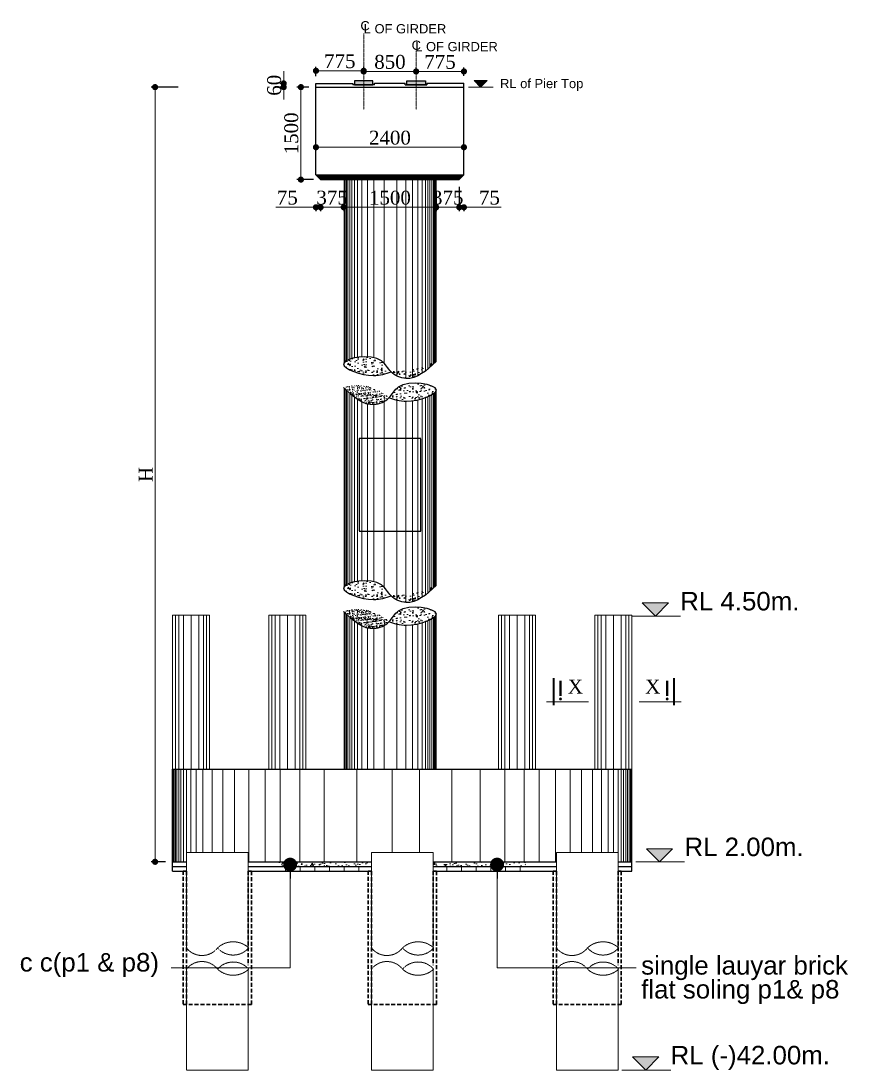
# Model space of a CAD drawing. Header units: millimetres. Extents: x -684453 to 35267, y -286696 to 273430.
# Drawn here: x -80939 to -67525, y 129431 to 146448 of the extents above; entities that cross this region are included whole.
import ezdxf

# ---------------------------------------------------------------- set-up
doc = ezdxf.new("R2010")
doc.units = ezdxf.units.MM
doc.header["$PDMODE"] = 2
for name, pattern in [('CENTER', [2, 1.25, -0.25, 0.25, -0.25]), ('DASHED', [0.75, 0.5, -0.25]), ('HIDDEN', [9.525, 6.35, -3.175])]:
    doc.linetypes.add(name, pattern=pattern)
doc.layers.get('Defpoints').update_dxf_attribs({"lineweight": 13})
for name, color, linetype, lineweight in [('Center Line', 34, 'Continuous', 15), ('Dimision', 4, 'Continuous', 9), ('Hatching', 65, 'Continuous', 15), ('Pile', 11, 'Continuous', 15), ('Pire Line', 11, 'Continuous', 25), ('Steel Casing', 70, 'Continuous', 30), ('Text', 7, 'Continuous', 15)]:
    doc.layers.add(name, color=color, linetype=linetype, lineweight=lineweight)
doc.layers.add('Elevation', color=21, linetype='Continuous')
doc.styles.add('ROMANS', font='arial.ttf', dxfattribs={"height": 200})
doc.styles.get("Standard").update_dxf_attribs({"font": 'times.ttf'})
doc.dimstyles.new('ISO-25', dxfattribs={"dimtxt": 175, "dimasz": 100, "dimexe": 65, "dimexo": 115.625, "dimgap": 40, "dimtad": 1, "dimtoh": 1, "dimdec": 0, "dimtxsty": 'Standard', "dimblk": 'DOT', "dimcen": 300, "dimclrd": 256, "dimclre": 256, "dimclrt": 256, "dimadec": 0, "dimazin": 0, "dimtfac": 1, "dimtdec": 0, "dimtix": 1, "dimtmove": 0, "dimatfit": 3, "dimldrblk": 'DOT', "dimfxl": 75, "dimlwd": -1, "dimarcsym": 0})
pattern_1 = [(50, (-88563.25, 41351.37), (182.18467, -15.93909), [19.05, -209.55]), (355, (-88563.25, 41351.37), (-35.24283, 191.05664), [15.24, -167.64]), (100.451, (-88548.07, 41350.04), (146.9425, 175.1167), [16.19, -178.09]), (46.1842, (-88563.25, 41402.17), (271.07904, -42.04233), [28.575, -314.325]), (96.6356, (-88540.66, 41398.67), (237.4042, 247.42556), [24.285, -267.135]), (351.184, (-88563.25, 41402.17), (237.4046, 247.4251), [22.86, -251.46]), (21, (-88537.85, 41389.47), (151.61488, -102.26552), [19.05, -209.55]), (326, (-88537.85, 41389.47), (61.80203, 184.18797), [15.24, -167.64]), (71.4514, (-88525.21, 41380.95), (213.4165, 81.92286), [16.19, -178.09]), (37.5, (-88563.25, 41351.37), (3.088603, 84.55504), [0, -165.608, 0, -170.18, 0, -168.275]), (7.5, (-88563.25, 41351.37), (66.81966, 100.180575), [0, -97.028, 0, -161.798, 0, -64.135]), (327.5, (-88619.89, 41351.37), (135.590595, -5.728744), [0, -63.5, 0, -198.12, 0, -262.89]), (317.5, (-88645.29, 41351.37), (148.12918, 25.42649), [0, -82.55, 0, -131.572, 0, -186.69])]
pattern_2 = [(50, (-88563.25, 37717.78), (182.18467, -15.93909), [19.05, -209.55]), (355, (-88563.25, 37717.78), (-35.24283, 191.05664), [15.24, -167.64]), (100.451, (-88548.07, 37716.45), (146.9425, 175.1167), [16.19, -178.09]), (46.1842, (-88563.25, 37768.58), (271.07904, -42.04233), [28.575, -314.325]), (96.6356, (-88540.66, 37765.07), (237.4042, 247.42556), [24.285, -267.135]), (351.184, (-88563.25, 37768.58), (237.4046, 247.4251), [22.86, -251.46]), (21, (-88537.85, 37755.88), (151.61488, -102.26552), [19.05, -209.55]), (326, (-88537.85, 37755.88), (61.80203, 184.18797), [15.24, -167.64]), (71.4514, (-88525.21, 37747.35), (213.4165, 81.92286), [16.19, -178.09]), (37.5, (-88563.25, 37717.78), (3.088603, 84.55504), [0, -165.608, 0, -170.18, 0, -168.275]), (7.5, (-88563.25, 37717.78), (66.81966, 100.180575), [0, -97.028, 0, -161.798, 0, -64.135]), (327.5, (-88619.89, 37717.78), (135.590595, -5.728744), [0, -63.5, 0, -198.12, 0, -262.89]), (317.5, (-88645.29, 37717.78), (148.12918, 25.42649), [0, -82.55, 0, -131.572, 0, -186.69])]

# ---------------------------------------------------------------- blocks, each defined once
blk = doc.blocks.new('_Dot')
at = {"color": 0, "linetype": 'ByBlock', "lineweight": -2}
blk.add_line((-0.5, 0), (-1, 0), dxfattribs=at)
at = {"color": 0, "linetype": 'ByBlock', "const_width": 0.5}
blk.add_lwpolyline([(-0.25, 0, 1), (0.25, 0, 1)], format="xyb", close=True, dxfattribs=at)
blk = doc.blocks.new('*D54')
at = {"layer": 'Defpoints', "color": 0, "ltscale": 3, "transparency": 16777216}
for p in [(-73830, 143523), (-73755, 143559), (-73755, 143426)]:
    blk.add_point(p, dxfattribs=at)
at = {"layer": 'Dimision', "ltscale": 3, "transparency": 16777216}
for p, q in [((-73930, 143426), (-74030, 143426)), ((-73830, 143426), (-73755, 143426)), ((-73655, 143426), (-73152, 143426))]:
    blk.add_line(p, q, dxfattribs=at)
at = {"layer": 'Dimision', "lineweight": -2, "ltscale": 3, "transparency": 16777216}
for p, q in [((-73830, 143407), (-73830, 143361)), ((-73755, 143444), (-73755, 143361))]:
    blk.add_line(p, q, dxfattribs=at)
at = {"layer": 'Dimision', "ltscale": 3, "transparency": 16777216, "xscale": 100, "yscale": 100, "zscale": 100}
blk.add_blockref('_Dot', (-73830, 143426), dxfattribs=at)
at = {"layer": 'Dimision', "ltscale": 3, "transparency": 16777216, "xscale": 100, "yscale": 100, "zscale": 100, "rotation": 180}
blk.add_blockref('_Dot', (-73755, 143426), dxfattribs=at)
at = {"layer": 'Dimision', "ltscale": 3, "transparency": 16777216, "insert": (-73341, 143581), "char_height": 225, "attachment_point": 5}
blk.add_mtext('75', dxfattribs=at)
blk = doc.blocks.new('*D55')
at = {"layer": 'Defpoints', "color": 0, "ltscale": 3, "transparency": 16777216}
for p in [(-75705, 143800), (-74205, 143500), (-74205, 143426)]:
    blk.add_point(p, dxfattribs=at)
at = {"layer": 'Dimision', "lineweight": -2, "ltscale": 3, "transparency": 16777216}
for p, q in [((-75705, 143685), (-75705, 143361)), ((-74205, 143384), (-74205, 143361))]:
    blk.add_line(p, q, dxfattribs=at)
at = {"layer": 'Dimision', "ltscale": 3, "transparency": 16777216}
blk.add_line((-75605, 143426), (-74305, 143426), dxfattribs=at)
at = {"layer": 'Dimision', "ltscale": 3, "transparency": 16777216, "xscale": 100, "yscale": 100, "zscale": 100, "rotation": 180}
blk.add_blockref('_Dot', (-75705, 143426), dxfattribs=at)
at = {"layer": 'Dimision', "ltscale": 3, "transparency": 16777216, "xscale": 100, "yscale": 100, "zscale": 100}
blk.add_blockref('_Dot', (-74205, 143426), dxfattribs=at)
at = {"layer": 'Dimision', "ltscale": 3, "transparency": 16777216, "insert": (-74955, 143580), "char_height": 225, "attachment_point": 5}
blk.add_mtext('1500', dxfattribs=at)
blk = doc.blocks.new('*D56')
at = {"layer": 'Defpoints', "color": 0, "ltscale": 3, "transparency": 16777216}
for p in [(-76155, 143561), (-76080, 143560), (-76080, 143426)]:
    blk.add_point(p, dxfattribs=at)
at = {"layer": 'Dimision', "ltscale": 3, "transparency": 16777216}
for p, q in [((-76255, 143426), (-76808, 143426)), ((-76080, 143426), (-76155, 143426)), ((-75980, 143426), (-75880, 143426))]:
    blk.add_line(p, q, dxfattribs=at)
at = {"layer": 'Dimision', "lineweight": -2, "ltscale": 3, "transparency": 16777216}
for p, q in [((-76155, 143445), (-76155, 143361)), ((-76080, 143445), (-76080, 143361))]:
    blk.add_line(p, q, dxfattribs=at)
at = {"layer": 'Dimision', "ltscale": 3, "transparency": 16777216, "xscale": 100, "yscale": 100, "zscale": 100}
blk.add_blockref('_Dot', (-76155, 143426), dxfattribs=at)
at = {"layer": 'Dimision', "ltscale": 3, "transparency": 16777216, "xscale": 100, "yscale": 100, "zscale": 100, "rotation": 180}
blk.add_blockref('_Dot', (-76080, 143426), dxfattribs=at)
at = {"layer": 'Dimision', "ltscale": 3, "transparency": 16777216, "insert": (-76619, 143581), "char_height": 225, "attachment_point": 5}
blk.add_mtext('75', dxfattribs=at)
blk = doc.blocks.new('*D57')
at = {"layer": 'Defpoints', "color": 0, "ltscale": 3, "transparency": 16777216}
for p in [(-78764, 145375), (-78274, 145375), (-78480, 132809)]:
    blk.add_point(p, dxfattribs=at)
at = {"layer": 'Dimision', "lineweight": -2, "ltscale": 3, "transparency": 16777216}
for p, q in [((-78390, 145375), (-78829, 145375)), ((-78596, 132809), (-78829, 132809))]:
    blk.add_line(p, q, dxfattribs=at)
at = {"layer": 'Dimision', "ltscale": 3, "transparency": 16777216}
blk.add_line((-78764, 132909), (-78764, 145275), dxfattribs=at)
at = {"layer": 'Dimision', "ltscale": 3, "transparency": 16777216, "xscale": 100, "yscale": 100, "zscale": 100}
for p, rotation in [((-78764, 145375), 90), ((-78764, 132809), 270)]:
    blk.add_blockref('_Dot', p, dxfattribs=dict(at, rotation=rotation))
at = {"layer": 'Dimision', "ltscale": 3, "transparency": 16777216, "insert": (-78917, 139092), "char_height": 225, "attachment_point": 5, "rotation": 90}
blk.add_mtext('H', dxfattribs=at)
blk = doc.blocks.new('*D60')
at = {"layer": 'Defpoints', "color": 0, "ltscale": 3, "transparency": 16777216}
for p in [(-76155, 145375), (-76399, 143875), (-76080, 143875)]:
    blk.add_point(p, dxfattribs=at)
at = {"layer": 'Dimision', "lineweight": -2, "ltscale": 3, "transparency": 16777216}
for p, q in [((-76271, 145375), (-76464, 145375)), ((-76196, 143875), (-76464, 143875))]:
    blk.add_line(p, q, dxfattribs=at)
at = {"layer": 'Dimision', "ltscale": 3, "transparency": 16777216}
blk.add_line((-76399, 145275), (-76399, 143975), dxfattribs=at)
at = {"layer": 'Dimision', "ltscale": 3, "transparency": 16777216, "xscale": 100, "yscale": 100, "zscale": 100}
for p, rotation in [((-76399, 145375), 90), ((-76399, 143875), 270)]:
    blk.add_blockref('_Dot', p, dxfattribs=dict(at, rotation=rotation))
at = {"layer": 'Dimision', "ltscale": 3, "transparency": 16777216, "insert": (-76554, 144625), "char_height": 225, "attachment_point": 5, "rotation": 90}
blk.add_mtext('1500', dxfattribs=at)
blk = doc.blocks.new('*D61')
at = {"layer": 'Defpoints', "color": 0, "ltscale": 3, "transparency": 16777216}
for p in [(-76155, 144429), (-73755, 144429), (-73755, 144400)]:
    blk.add_point(p, dxfattribs=at)
at = {"layer": 'Dimision', "lineweight": -2, "ltscale": 3, "transparency": 16777216}
for p, q in [((-76155, 144314), (-76155, 144335)), ((-73755, 144314), (-73755, 144335))]:
    blk.add_line(p, q, dxfattribs=at)
at = {"layer": 'Dimision', "ltscale": 3, "transparency": 16777216}
blk.add_line((-76055, 144400), (-73855, 144400), dxfattribs=at)
at = {"layer": 'Dimision', "ltscale": 3, "transparency": 16777216, "xscale": 100, "yscale": 100, "zscale": 100, "rotation": 180}
blk.add_blockref('_Dot', (-76155, 144400), dxfattribs=at)
at = {"layer": 'Dimision', "ltscale": 3, "transparency": 16777216, "xscale": 100, "yscale": 100, "zscale": 100}
blk.add_blockref('_Dot', (-73755, 144400), dxfattribs=at)
at = {"layer": 'Dimision', "ltscale": 3, "transparency": 16777216, "insert": (-74955, 144554), "char_height": 225, "attachment_point": 5}
blk.add_mtext('2400', dxfattribs=at)
blk = doc.blocks.new('*D62')
at = {"layer": 'Defpoints', "color": 0, "ltscale": 3, "transparency": 16777216}
for p in [(-75380, 145640), (-76155, 145435), (-75380, 145475)]:
    blk.add_point(p, dxfattribs=at)
at = {"layer": 'Dimision', "lineweight": -2, "ltscale": 3, "transparency": 16777216}
for p, q in [((-76155, 145551), (-76155, 145705)), ((-75380, 145591), (-75380, 145705))]:
    blk.add_line(p, q, dxfattribs=at)
at = {"layer": 'Dimision', "ltscale": 3, "transparency": 16777216}
blk.add_line((-76055, 145640), (-75480, 145640), dxfattribs=at)
at = {"layer": 'Dimision', "ltscale": 3, "transparency": 16777216, "xscale": 100, "yscale": 100, "zscale": 100, "rotation": 180}
blk.add_blockref('_Dot', (-76155, 145640), dxfattribs=at)
at = {"layer": 'Dimision', "ltscale": 3, "transparency": 16777216, "xscale": 100, "yscale": 100, "zscale": 100}
blk.add_blockref('_Dot', (-75380, 145640), dxfattribs=at)
at = {"layer": 'Dimision', "ltscale": 3, "transparency": 16777216, "insert": (-75768, 145794), "char_height": 225, "attachment_point": 5}
blk.add_mtext('775', dxfattribs=at)
blk = doc.blocks.new('*D63')
at = {"layer": 'Defpoints', "color": 0, "ltscale": 3, "transparency": 16777216}
for p in [(-74530, 145629), (-74530, 145546), (-75380, 145475)]:
    blk.add_point(p, dxfattribs=at)
at = {"layer": 'Dimision', "lineweight": -2, "ltscale": 3, "transparency": 16777216}
for p, q in [((-75380, 145591), (-75380, 145694)), ((-74530, 145662), (-74530, 145694))]:
    blk.add_line(p, q, dxfattribs=at)
at = {"layer": 'Dimision', "ltscale": 3, "transparency": 16777216}
blk.add_line((-75280, 145629), (-74630, 145629), dxfattribs=at)
at = {"layer": 'Dimision', "ltscale": 3, "transparency": 16777216, "xscale": 100, "yscale": 100, "zscale": 100, "rotation": 180}
blk.add_blockref('_Dot', (-75380, 145629), dxfattribs=at)
at = {"layer": 'Dimision', "ltscale": 3, "transparency": 16777216, "xscale": 100, "yscale": 100, "zscale": 100}
blk.add_blockref('_Dot', (-74530, 145629), dxfattribs=at)
at = {"layer": 'Dimision', "ltscale": 3, "transparency": 16777216, "insert": (-74955, 145783), "char_height": 225, "attachment_point": 5}
blk.add_mtext('850', dxfattribs=at)
blk = doc.blocks.new('*D58')
at = {"layer": 'Defpoints', "color": 0, "ltscale": 3, "transparency": 16777216}
for p in [(-74530, 145546), (-73755, 145629), (-73755, 145440)]:
    blk.add_point(p, dxfattribs=at)
at = {"layer": 'Dimision', "lineweight": -2, "ltscale": 3, "transparency": 16777216}
for p, q in [((-74530, 145662), (-74530, 145694)), ((-73755, 145556), (-73755, 145694))]:
    blk.add_line(p, q, dxfattribs=at)
at = {"layer": 'Dimision', "ltscale": 3, "transparency": 16777216}
blk.add_line((-74430, 145629), (-73855, 145629), dxfattribs=at)
at = {"layer": 'Dimision', "ltscale": 3, "transparency": 16777216, "xscale": 100, "yscale": 100, "zscale": 100, "rotation": 180}
blk.add_blockref('_Dot', (-74530, 145629), dxfattribs=at)
at = {"layer": 'Dimision', "ltscale": 3, "transparency": 16777216, "xscale": 100, "yscale": 100, "zscale": 100}
blk.add_blockref('_Dot', (-73755, 145629), dxfattribs=at)
at = {"layer": 'Dimision', "ltscale": 3, "transparency": 16777216, "insert": (-74143, 145783), "char_height": 225, "attachment_point": 5}
blk.add_mtext('775', dxfattribs=at)
blk = doc.blocks.new('*D59')
at = {"layer": 'Defpoints', "color": 0, "ltscale": 3, "transparency": 16777216}
for p in [(-75705, 143800), (-76080, 143560), (-75705, 143426)]:
    blk.add_point(p, dxfattribs=at)
at = {"layer": 'Dimision', "lineweight": -2, "ltscale": 3, "transparency": 16777216}
for p, q in [((-75705, 143685), (-75705, 143361)), ((-76080, 143445), (-76080, 143361))]:
    blk.add_line(p, q, dxfattribs=at)
at = {"layer": 'Dimision', "ltscale": 3, "transparency": 16777216}
for p, q in [((-76180, 143426), (-76280, 143426)), ((-76080, 143426), (-75705, 143426)), ((-75605, 143426), (-75505, 143426))]:
    blk.add_line(p, q, dxfattribs=at)
at = {"layer": 'Dimision', "ltscale": 3, "transparency": 16777216, "xscale": 100, "yscale": 100, "zscale": 100}
blk.add_blockref('_Dot', (-76080, 143426), dxfattribs=at)
at = {"layer": 'Dimision', "ltscale": 3, "transparency": 16777216, "xscale": 100, "yscale": 100, "zscale": 100, "rotation": 180}
blk.add_blockref('_Dot', (-75705, 143426), dxfattribs=at)
at = {"layer": 'Dimision', "ltscale": 3, "transparency": 16777216, "insert": (-75893, 143581), "char_height": 225, "attachment_point": 5}
blk.add_mtext('375', dxfattribs=at)
blk = doc.blocks.new('*D64')
at = {"layer": 'Defpoints', "color": 0, "ltscale": 3, "transparency": 16777216}
for p in [(-74205, 143800), (-73830, 143875), (-73830, 143426)]:
    blk.add_point(p, dxfattribs=at)
at = {"layer": 'Dimision', "lineweight": -2, "ltscale": 3, "transparency": 16777216}
for p, q in [((-74205, 143685), (-74205, 143361)), ((-73830, 143760), (-73830, 143361))]:
    blk.add_line(p, q, dxfattribs=at)
at = {"layer": 'Dimision', "ltscale": 3, "transparency": 16777216}
for p, q in [((-74305, 143426), (-74405, 143426)), ((-74205, 143426), (-73830, 143426)), ((-73730, 143426), (-73630, 143426))]:
    blk.add_line(p, q, dxfattribs=at)
at = {"layer": 'Dimision', "ltscale": 3, "transparency": 16777216, "xscale": 100, "yscale": 100, "zscale": 100}
blk.add_blockref('_Dot', (-74205, 143426), dxfattribs=at)
at = {"layer": 'Dimision', "ltscale": 3, "transparency": 16777216, "xscale": 100, "yscale": 100, "zscale": 100, "rotation": 180}
blk.add_blockref('_Dot', (-73830, 143426), dxfattribs=at)
at = {"layer": 'Dimision', "ltscale": 3, "transparency": 16777216, "insert": (-74018, 143581), "char_height": 225, "attachment_point": 5}
blk.add_mtext('375', dxfattribs=at)
blk = doc.blocks.new('*D65')
at = {"layer": 'Defpoints', "color": 0, "ltscale": 3, "transparency": 16777216}
for p in [(-76678, 145435), (-76571, 145435), (-76564, 145375)]:
    blk.add_point(p, dxfattribs=at)
at = {"layer": 'Dimision', "ltscale": 3, "transparency": 16777216}
for p, q in [((-76678, 145535), (-76678, 145635)), ((-76678, 145375), (-76678, 145435)), ((-76678, 145275), (-76678, 145175))]:
    blk.add_line(p, q, dxfattribs=at)
at = {"layer": 'Dimision', "lineweight": -2, "ltscale": 3, "transparency": 16777216}
for p, q in [((-76686, 145435), (-76743, 145435)), ((-76680, 145375), (-76743, 145375))]:
    blk.add_line(p, q, dxfattribs=at)
at = {"layer": 'Dimision', "ltscale": 3, "transparency": 16777216, "xscale": 100, "yscale": 100, "zscale": 100}
for p, rotation in [((-76678, 145435), 270), ((-76678, 145375), 90)]:
    blk.add_blockref('_Dot', p, dxfattribs=dict(at, rotation=rotation))
at = {"layer": 'Dimision', "ltscale": 3, "transparency": 16777216, "insert": (-76832, 145405), "char_height": 225, "attachment_point": 5, "rotation": 90}
blk.add_mtext('60', dxfattribs=at)

msp = doc.modelspace()

# ---------------------------------------------------------------- hatches: boundary and pattern name
at = {"layer": 'Dimision', "ltscale": 5}
for points in [[(-73591.2, 145481.2), (-73379.1, 145481.2), (-73485.2, 145375.1)], [(-70862.3, 137007.3), (-70438.1, 137007.3), (-70650.2, 136795.2)], [(-70793.6, 133021.4), (-70369.3, 133021.4), (-70581.5, 132809.3)], [(-71018.6, 129643.5), (-70594.3, 129643.5), (-70806.5, 129431.4)]]:
    msp.add_hatch(color=256, dxfattribs=at).paths.add_polyline_path(points)
at = {"layer": 'Hatching', "ltscale": 5}
h = msp.add_hatch(dxfattribs=at)
h.set_pattern_fill('AR-CONC', color=256, style=0)
h.set_pattern_definition(pattern_1)
edge = h.paths.add_edge_path()
edge.add_spline(control_points=[(-74936.8, 140756), (-75023.2, 140725.3), (-75262.4, 140640.5), (-76055.2, 140927), (-75105.4, 141083.4), (-74958, 140729.1), (-74585.9, 140570), (-74359.8, 140779.6), (-74205.4, 140922.8)], knot_values=[0, 0, 0, 0, 292.9277467, 811.0893429, 1425.9465601, 1662.9336283, 1924.7273641, 2488.4084936, 2488.4084936, 2488.4084936, 2488.4084936], degree=3, periodic=0)
h = msp.add_hatch(dxfattribs=at)
h.set_pattern_fill('AR-CONC', color=256, style=0)
h.set_pattern_definition(pattern_1)
edge = h.paths.add_edge_path()
edge.add_spline(control_points=[(-74205.4, 140465.4), (-74214.8, 140564.3), (-74803.3, 140661.2), (-74950.2, 140307.7), (-75322.8, 140148.8), (-75550, 140358.3), (-75705.4, 140501.7)], knot_values=[0, 0, 0, 0, 612.557177, 849.0695384, 1110.3388774, 1676.7600624, 1676.7600624, 1676.7600624, 1676.7600624], degree=3, periodic=0)
edge.add_spline(control_points=[(-74971.4, 140334.6), (-74885.2, 140304), (-74650.9, 140220.8), (-74213, 140376.5), (-74205.4, 140458.6)], knot_values=[1690.8081394, 1690.8081394, 1690.8081394, 1690.8081394, 1983.149125, 2485.2283977, 2485.2283977, 2485.2283977, 2485.2283977], degree=3, periodic=0)
edge.add_line((-74205.4, 140458.6), (-74205.4, 140465.4))
h = msp.add_hatch(dxfattribs=at)
h.set_pattern_fill('AR-CONC', color=256, scale=0.5, style=0)
h.set_pattern_definition([(50, (-88563.25, 41351.37), (91.092334, -7.96954), [9.525, -104.775]), (355, (-88563.25, 41351.37), (-17.62141, 95.52832), [7.62, -83.82]), (100.451, (-88555.66, 41350.71), (73.47125, 87.558344), [8.095, -89.045]), (46.1842, (-88563.25, 41376.77), (135.53952, -21.02116), [14.2875, -157.1625]), (96.6356, (-88551.95, 41375.02), (118.70212, 123.71278), [12.1425, -133.5675]), (351.184, (-88563.25, 41376.77), (118.7023, 123.71256), [11.43, -125.73]), (21, (-88550.55, 41370.42), (75.80744, -51.13276), [9.525, -104.775]), (326, (-88550.55, 41370.42), (30.90101, 92.09398), [7.62, -83.82]), (71.4514, (-88544.23, 41366.16), (106.708245, 40.96143), [8.095, -89.045]), (37.5, (-88563.25, 41351.372), (1.544302, 42.277519), [0, -82.804, 0, -85.09, 0, -84.1375]), (7.5, (-88563.25, 41351.372), (33.409831, 50.090287), [0, -48.514, 0, -80.899, 0, -32.0675]), (327.5, (-88591.57, 41351.372), (67.795298, -2.864372), [0, -31.75, 0, -99.06, 0, -131.445]), (317.5, (-88604.27, 41351.37), (74.06459, 12.713246), [0, -41.275, 0, -65.786, 0, -93.345])])
edge = h.paths.add_edge_path()
edge.add_spline(control_points=[(-75705.4, 140501.7), (-75550, 140358.3), (-75322.8, 140148.8), (-75033, 140272.4), (-74971.4, 140334.6)], knot_values=[0, 0, 0, 0, 566.4211851, 827.690524, 827.690524, 827.690524, 827.690524], degree=3, periodic=0)
edge.add_arc((-75478.5, 139802.9), 734.7, 46.35587, 107.99037)
h = msp.add_hatch(dxfattribs=at)
h.set_pattern_fill('AR-CONC', color=256, style=0)
h.set_pattern_definition(pattern_2)
edge = h.paths.add_edge_path()
edge.add_spline(control_points=[(-74936.8, 137122.4), (-75023.2, 137091.7), (-75262.4, 137006.9), (-76055.2, 137293.4), (-75105.4, 137449.8), (-74958, 137095.5), (-74585.9, 136936.4), (-74359.8, 137146), (-74205.4, 137289.2)], knot_values=[0, 0, 0, 0, 292.9277467, 811.0893429, 1425.9465601, 1662.9336283, 1924.7273641, 2488.4084936, 2488.4084936, 2488.4084936, 2488.4084936], degree=3, periodic=0)
h = msp.add_hatch(dxfattribs=at)
h.set_pattern_fill('AR-CONC', color=256, style=0)
h.set_pattern_definition(pattern_2)
edge = h.paths.add_edge_path()
edge.add_spline(control_points=[(-74205.4, 136831.8), (-74214.8, 136930.7), (-74803.3, 137027.6), (-74950.2, 136674.1), (-75322.8, 136515.2), (-75550, 136724.7), (-75705.4, 136868.1)], knot_values=[0, 0, 0, 0, 612.557177, 849.0695384, 1110.3388774, 1676.7600624, 1676.7600624, 1676.7600624, 1676.7600624], degree=3, periodic=0)
edge.add_spline(control_points=[(-74971.4, 136701), (-74885.2, 136670.4), (-74650.9, 136587.2), (-74213, 136742.9), (-74205.4, 136825)], knot_values=[1690.8081394, 1690.8081394, 1690.8081394, 1690.8081394, 1983.149125, 2485.2283977, 2485.2283977, 2485.2283977, 2485.2283977], degree=3, periodic=0)
edge.add_line((-74205.4, 136825), (-74205.4, 136831.8))
h = msp.add_hatch(dxfattribs=at)
h.set_pattern_fill('AR-CONC', color=256, scale=0.5, style=0)
h.set_pattern_definition([(50, (-88563.25, 37717.78), (91.092334, -7.96954), [9.525, -104.775]), (355, (-88563.25, 37717.78), (-17.62141, 95.52832), [7.62, -83.82]), (100.451, (-88555.66, 37717.11), (73.47125, 87.558344), [8.095, -89.045]), (46.1842, (-88563.25, 37743.18), (135.53952, -21.02116), [14.2875, -157.1625]), (96.6356, (-88551.95, 37741.43), (118.70212, 123.71278), [12.1425, -133.5675]), (351.184, (-88563.25, 37743.18), (118.7023, 123.71256), [11.43, -125.73]), (21, (-88550.55, 37736.83), (75.80744, -51.13276), [9.525, -104.775]), (326, (-88550.55, 37736.83), (30.90101, 92.09398), [7.62, -83.82]), (71.4514, (-88544.23, 37732.57), (106.708245, 40.96143), [8.095, -89.045]), (37.5, (-88563.25, 37717.777), (1.544302, 42.277519), [0, -82.804, 0, -85.09, 0, -84.1375]), (7.5, (-88563.25, 37717.777), (33.409831, 50.090287), [0, -48.514, 0, -80.899, 0, -32.0675]), (327.5, (-88591.57, 37717.777), (67.795298, -2.864372), [0, -31.75, 0, -99.06, 0, -131.445]), (317.5, (-88604.27, 37717.777), (74.06459, 12.713246), [0, -41.275, 0, -65.786, 0, -93.345])])
edge = h.paths.add_edge_path()
edge.add_spline(control_points=[(-75705.4, 136868.1), (-75550, 136724.7), (-75322.8, 136515.2), (-75033, 136638.8), (-74971.4, 136701)], knot_values=[0, 0, 0, 0, 566.4211851, 827.690524, 827.690524, 827.690524, 827.690524], degree=3, periodic=0)
edge.add_arc((-75478.5, 136169.3), 734.7, 46.35587, 107.99037)
h = msp.add_hatch(dxfattribs=at)
h.set_pattern_fill('AR-CONC', color=256, style=0)
h.set_pattern_definition([(50, (231482.1, 0), (182.18467, -15.939086), [19.05, -209.55]), (355, (231482.1, 0), (-35.24283, 191.05664), [15.24, -167.64]), (100.451, (231497.28, -1.33), (146.9425, 175.11669), [16.19, -178.09]), (46.1842, (231482.1, 50.8), (271.07904, -42.04233), [28.575, -314.325]), (96.6356, (231504.7, 47.3), (237.40423, 247.42556), [24.285, -267.135]), (351.184, (231482.1, 50.8), (237.4046, 247.42512), [22.86, -251.46]), (21, (231507.5, 38.1), (151.61488, -102.26552), [19.05, -209.55]), (326, (231507.5, 38.1), (61.80203, 184.18797), [15.24, -167.64]), (71.4514, (231520.13, 29.58), (213.41649, 81.92286), [16.19, -178.09]), (37.5, (231482.1, 0), (3.088603, 84.555039), [0, -165.608, 0, -170.18, 0, -168.275]), (7.5, (231482.1, 0), (66.819663, 100.180575), [0, -97.028, 0, -161.798, 0, -64.135]), (327.5, (231425.46, 0), (135.590595, -5.728744), [0, -63.5, 0, -198.12, 0, -262.89]), (317.5, (231400.06, 0), (148.12918, 25.42649), [0, -82.55, 0, -131.572, 0, -186.69])])
h.paths.add_polyline_path([(-75255.4, 132734.3), (-75255.4, 132809.3), (-76755.4, 132809.3), (-76755.4, 132734.3)])
h.paths.add_polyline_path([(-72755.4, 132734.3), (-72755.4, 132809.3), (-74255.4, 132809.3), (-74255.4, 132734.3)])
h = msp.add_hatch(dxfattribs=at)
h.set_pattern_fill('ANSI31', color=256, scale=75, angle=45, style=0)
h.set_pattern_definition([(90, (231482.1, 0), (-238.125, 4e-14), [])])
h.paths.add_polyline_path([(-75255.4, 132659.3), (-75255.4, 132734.3), (-76755.4, 132734.3), (-76755.4, 132659.3)])
h.paths.add_polyline_path([(-72755.4, 132659.3), (-72755.4, 132734.3), (-74255.4, 132734.3), (-74255.4, 132659.3)])
at = {"layer": 'Pire Line', "ltscale": 3}
h = msp.add_hatch(color=256, dxfattribs=at)
h.paths.add_polyline_path([(-75380.4, 145475.1), (-75530.4, 145475.1), (-75530.4, 145410.1), (-75380.4, 145410.1)])
h.paths.add_polyline_path([(-75230.4, 145475.1), (-75380.4, 145475.1), (-75380.4, 145410.1), (-75230.4, 145410.1)])
h = msp.add_hatch(color=256, dxfattribs=at)
h.paths.add_polyline_path([(-74530.4, 145475.1), (-74380.4, 145475.1), (-74380.4, 145410.1), (-74530.4, 145410.1)])
h.paths.add_polyline_path([(-74680.4, 145475.1), (-74530.4, 145475.1), (-74530.4, 145410.1), (-74680.4, 145410.1)])
at = {"layer": 'Text'}
for points in [[(-72188.5, 135469.4, 1), (-72188.5, 135433.5, 1)], [(-70457.8, 135469.4, -1), (-70457.8, 135433.5, -1)]]:
    msp.add_hatch(color=256, dxfattribs=at).paths.add_polyline_path(points)

# ---------------------------------------------------------------- linework, layer by layer
at = {"layer": 'Center Line', "linetype": 'CENTER'}
for p, q in [((-75380.4, 145009.5), (-75380.4, 146247)), ((-74530.4, 145009.5), (-74530.4, 145963))]:
    msp.add_line(p, q, dxfattribs=at)
at = {"layer": 'Dimision', "ltscale": 5}
for p, q in [((-73282, 145375.1), (-73678.8, 145375.1)), ((-70243.8, 136795.2), (-71037.5, 136795.2)), ((-70175.1, 132809.3), (-70968.8, 132809.3)), ((-70400.1, 129431.4), (-71193.8, 129431.4))]:
    msp.add_line(p, q, dxfattribs=at)
for points in [[(-73591.2, 145481.2), (-73379.1, 145481.2), (-73485.2, 145375.1)], [(-70862.3, 137007.3), (-70438.1, 137007.3), (-70650.2, 136795.2)], [(-70793.6, 133021.4), (-70369.3, 133021.4), (-70581.5, 132809.3)], [(-71018.6, 129643.5), (-70594.3, 129643.5), (-70806.5, 129431.4)]]:
    msp.add_lwpolyline(points, close=True, dxfattribs=at)
at = {"layer": 'Elevation', "ltscale": 10}
msp.add_line((-76155.4, 143950.1), (-76080.4, 143875.1), dxfattribs=at)
at = {"layer": 'Hatching', "ltscale": 5}
for p, q in [((-75695.4, 140909.4), (-75695.4, 143875.1)), ((-75680.4, 140924.7), (-75680.4, 143875.1)), ((-75660.4, 140938.3), (-75660.4, 143875.1)), ((-75635.4, 140951), (-75635.4, 143875.1)), ((-75605.4, 140962.8), (-75605.4, 143875.1)), ((-75570.4, 140973.4), (-75570.4, 143875.1)), ((-75530.4, 140982.8), (-75530.4, 143875.1)), ((-75480.4, 140991.2), (-75480.4, 143875.1)), ((-75409.3, 140997.9), (-75409.3, 143875.1)), ((-75320.4, 140998), (-75320.4, 143875.1)), ((-75218.2, 140984.9), (-75218.2, 143875.1)), ((-75049.4, 140897.4), (-75049.4, 143875.1)), ((-74844.5, 140689.7), (-74844.5, 143875.1)), ((-74695.8, 140648.6), (-74695.8, 143875.1)), ((-74590.4, 140658.9), (-74590.4, 143875.1)), ((-74501.5, 140692.6), (-74501.5, 143875.1)), ((-74430.4, 140734.2), (-74430.4, 143875.1)), ((-74380.4, 140770.1), (-74380.4, 143875.1)), ((-74340.4, 140802), (-74340.4, 143875.1)), ((-74305.4, 140835), (-74305.4, 143875.1)), ((-74275.4, 140859.6), (-74275.4, 143875.1)), ((-74250.4, 140881.5), (-74250.4, 143875.1)), ((-74230.4, 140899.7), (-74230.4, 143875.1)), ((-74215.4, 140913.5), (-74215.4, 143875.1)), ((-75695.4, 137276.7), (-75695.4, 140492.5)), ((-75680.4, 137291.6), (-75680.4, 140478.7)), ((-75660.4, 137305.1), (-75660.4, 140460.4)), ((-75635.4, 137317.7), (-75635.4, 140437.8)), ((-75605.4, 137329.4), (-75605.4, 140411.3)), ((-74250.4, 137247.6), (-74250.4, 140399.8)), ((-74230.4, 137266), (-74230.4, 140416.3)), ((-74215.4, 137279.9), (-74215.4, 140433.6)), ((-75570.4, 137340), (-75570.4, 140381.6)), ((-75530.4, 137349.4), (-75530.4, 140349.8)), ((-75480.4, 137357.8), (-75480.4, 140313.9)), ((-75409.3, 137364.4), (-75409.3, 140272.3)), ((-75320.4, 137364.5), (-75320.4, 140238.3)), ((-75218.2, 137351.3), (-75218.2, 140227.1)), ((-75049.4, 137263.8), (-75049.4, 140276)), ((-74844.5, 137056.2), (-74844.5, 140294.2)), ((-74695.8, 137015), (-74695.8, 140275.1)), ((-74590.4, 137025.3), (-74590.4, 140282.9)), ((-74501.5, 137059), (-74501.5, 140299.5)), ((-74430.4, 137100.6), (-74430.4, 140318.5)), ((-74380.4, 137136.5), (-74380.4, 140335.2)), ((-74340.4, 137168.5), (-74340.4, 140350.9)), ((-74305.4, 137198.3), (-74305.4, 140367.1)), ((-74275.4, 137224.9), (-74275.4, 140383.4)), ((-75695.4, 134309.3), (-75695.4, 136858.9)), ((-75680.4, 134309.3), (-75680.4, 136845.1)), ((-75660.4, 134309.3), (-75660.4, 136826.8)), ((-78480.4, 136809.3), (-77880.4, 136809.3)), ((-78480.4, 136809.3), (-78480.4, 134309.3)), ((-78430.4, 136809.3), (-78430.4, 134309.3)), ((-78380.4, 136809.3), (-78380.4, 134309.3)), ((-78305.4, 136809.3), (-78305.4, 134309.3)), ((-78180.4, 136809.3), (-78180.4, 134309.3)), ((-78180.4, 136809.3), (-78180.4, 134309.3)), ((-78180.4, 136809.3), (-78180.4, 134309.3)), ((-78180.4, 136809.3), (-78180.4, 134309.3)), ((-78055.4, 136809.3), (-78055.4, 134309.3)), ((-77980.4, 136809.3), (-77980.4, 134309.3)), ((-77930.4, 136809.3), (-77930.4, 134309.3)), ((-77880.4, 136809.3), (-77880.4, 134309.3)), ((-76917.9, 136809.3), (-76317.9, 136809.3)), ((-76917.9, 136809.3), (-76917.9, 134309.3)), ((-76867.9, 136809.3), (-76867.9, 134309.3)), ((-76817.9, 136809.3), (-76817.9, 134309.3)), ((-76742.9, 136809.3), (-76742.9, 134309.3)), ((-76617.9, 136809.3), (-76617.9, 134309.3)), ((-76617.9, 136809.3), (-76617.9, 134309.3)), ((-76617.9, 136809.3), (-76617.9, 134309.3)), ((-76617.9, 136809.3), (-76617.9, 134309.3)), ((-76492.9, 136809.3), (-76492.9, 134309.3)), ((-76417.9, 136809.3), (-76417.9, 134309.3)), ((-76367.9, 136809.3), (-76367.9, 134309.3)), ((-76317.9, 136809.3), (-76317.9, 134309.3)), ((-75635.4, 134309.3), (-75635.4, 136804.2)), ((-75605.4, 134309.3), (-75605.4, 136777.7)), ((-75570.4, 134309.3), (-75570.4, 136748)), ((-75530.4, 134309.3), (-75530.4, 136716.1)), ((-75480.4, 134309.3), (-75480.4, 136680.3)), ((-74844.5, 134309.3), (-74844.5, 136660.6)), ((-74590.4, 134309.3), (-74590.4, 136649.3)), ((-74501.5, 134309.3), (-74501.5, 136665.9)), ((-74430.4, 134309.3), (-74430.4, 136684.9)), ((-74380.4, 134309.3), (-74380.4, 136701.6)), ((-74340.4, 134309.3), (-74340.4, 136717.3)), ((-74305.4, 134309.3), (-74305.4, 136733.5)), ((-74275.4, 134309.3), (-74275.4, 136749.8)), ((-74250.4, 134309.3), (-74250.4, 136766.2)), ((-74230.4, 134309.3), (-74230.4, 136782.7)), ((-74215.4, 134309.3), (-74215.4, 136800)), ((-73192.9, 136809.3), (-72592.9, 136809.3)), ((-73192.9, 136809.3), (-73192.9, 134309.3)), ((-73142.9, 136809.3), (-73142.9, 134309.3)), ((-73092.9, 136809.3), (-73092.9, 134309.3)), ((-73017.9, 136809.3), (-73017.9, 134309.3)), ((-72892.9, 136809.3), (-72892.9, 134309.3)), ((-72892.9, 136809.3), (-72892.9, 134309.3)), ((-72892.9, 136809.3), (-72892.9, 134309.3)), ((-72892.9, 136809.3), (-72892.9, 134309.3)), ((-72767.9, 136809.3), (-72767.9, 134309.3)), ((-72692.9, 136809.3), (-72692.9, 134309.3)), ((-72642.9, 136809.3), (-72642.9, 134309.3)), ((-72592.9, 136809.3), (-72592.9, 134309.3)), ((-71630.4, 136809.3), (-71030.4, 136809.3)), ((-71630.4, 136809.3), (-71630.4, 134309.3)), ((-71580.4, 136809.3), (-71580.4, 134309.3)), ((-71530.4, 136809.3), (-71530.4, 134309.3)), ((-71455.4, 136809.3), (-71455.4, 134309.3)), ((-71330.4, 136809.3), (-71330.4, 134309.3)), ((-71330.4, 136809.3), (-71330.4, 134309.3)), ((-71330.4, 136809.3), (-71330.4, 134309.3)), ((-71330.4, 136809.3), (-71330.4, 134309.3)), ((-71205.4, 136809.3), (-71205.4, 134309.3)), ((-71130.4, 136809.3), (-71130.4, 134309.3)), ((-71080.4, 136809.3), (-71080.4, 134309.3)), ((-71030.4, 136809.3), (-71030.4, 134309.3)), ((-75409.3, 134309.3), (-75409.3, 136638.6)), ((-75320.4, 134309.3), (-75320.4, 136604.7)), ((-75218.2, 134309.3), (-75218.2, 136593.5)), ((-75049.4, 134309.3), (-75049.4, 136642.4)), ((-74695.8, 134309.3), (-74695.8, 136641.5)), ((-78470.4, 132809.3), (-78470.4, 134309.3)), ((-78455.4, 132809.3), (-78455.4, 134309.3)), ((-78435.4, 132809.3), (-78435.4, 134309.3)), ((-78410.4, 132809.3), (-78410.4, 134309.3)), ((-78380.4, 132809.3), (-78380.4, 134309.3)), ((-78345.4, 132809.3), (-78345.4, 134309.3)), ((-78305.4, 132809.3), (-78305.4, 134309.3)), ((-78255.4, 132809.3), (-78255.4, 134309.3)), ((-78184.3, 132959.3), (-78184.3, 134309.3)), ((-78095.4, 132959.3), (-78095.4, 134309.3)), ((-77990, 132959.3), (-77990, 134309.3)), ((-77840.1, 132959.3), (-77840.1, 134309.3)), ((-77665.2, 132959.3), (-77665.2, 134309.3)), ((-77478.2, 132959.3), (-77478.2, 134309.3)), ((-77243.1, 132809.3), (-77243.1, 134309.3)), ((-76977.1, 132809.3), (-76977.1, 134309.3)), ((-76732.7, 132809.3), (-76732.7, 134309.3)), ((-76418.8, 132809.3), (-76418.8, 134309.3)), ((-76019.2, 132809.3), (-76019.2, 134309.3)), ((-75491.2, 132809.3), (-75491.2, 134309.3)), ((-74916.8, 132959.3), (-74916.8, 134309.3)), ((-74473.4, 132959.3), (-74473.4, 134309.3)), ((-73950, 132809.3), (-73950, 134309.3)), ((-73490, 132809.3), (-73490, 134309.3)), ((-73092, 132809.3), (-73092, 134309.3)), ((-72778.1, 132809.3), (-72778.1, 134309.3)), ((-72533.7, 132809.3), (-72533.7, 134309.3)), ((-72267.7, 132809.3), (-72267.7, 134309.3)), ((-72032.6, 132959.3), (-72032.6, 134309.3)), ((-71845.6, 132959.3), (-71845.6, 134309.3)), ((-71670.7, 132959.3), (-71670.7, 134309.3)), ((-71520.8, 132959.3), (-71520.8, 134309.3)), ((-71415.4, 132959.3), (-71415.4, 134309.3)), ((-71326.5, 132959.3), (-71326.5, 134309.3)), ((-71255.4, 132809.3), (-71255.4, 134309.3)), ((-71205.4, 132809.3), (-71205.4, 134309.3)), ((-71165.4, 132809.3), (-71165.4, 134309.3)), ((-71130.4, 132809.3), (-71130.4, 134309.3)), ((-71100.4, 132809.3), (-71100.4, 134309.3)), ((-71075.4, 132809.3), (-71075.4, 134309.3)), ((-71055.4, 132809.3), (-71055.4, 134309.3)), ((-71040.4, 132809.3), (-71040.4, 134309.3))]:
    msp.add_line(p, q, dxfattribs=at)
for points in [[(-76142.1, 143936.8), (-73768.7, 143936.8)], [(-76127.1, 143921.9), (-73783.7, 143921.9)], [(-76110, 143904.7), (-73800.8, 143904.7)], [(-76093.5, 143888.3), (-73817.2, 143888.3)]]:
    msp.add_lwpolyline(points, dxfattribs=at)
at = {"layer": 'Pile', "linetype": 'DASHED', "ltscale": 5}
for p, q in [((-78255.4, 132959.3), (-78255.4, 131412.8)), ((-77255.4, 132959.3), (-78255.4, 132959.3)), ((-77255.4, 132959.3), (-77255.4, 131401.5)), ((-75255.4, 132959.3), (-75255.4, 131412.8)), ((-74255.4, 132959.3), (-75255.4, 132959.3)), ((-74255.4, 132959.3), (-74255.4, 131401.5)), ((-72255.4, 132959.3), (-72255.4, 131412.8)), ((-71255.4, 132959.3), (-72255.4, 132959.3)), ((-71255.4, 132959.3), (-71255.4, 131421.8)), ((-78255.4, 131067.1), (-78255.4, 129431.4)), ((-77255.4, 131078.5), (-77255.4, 129431.4)), ((-75255.4, 131067.1), (-75255.4, 129431.4)), ((-74255.4, 131078.5), (-74255.4, 129431.4)), ((-72255.4, 131067.1), (-72255.4, 129431.4)), ((-71255.4, 131078.5), (-71255.4, 129431.4)), ((-78255.4, 129431.4), (-77255.4, 129431.4)), ((-75255.4, 129431.4), (-74255.4, 129431.4)), ((-72255.4, 129431.4), (-71255.4, 129431.4))]:
    msp.add_line(p, q, dxfattribs=at)
for points in [[(-78255.4, 131412.8, 0.4904942), (-77750.3, 131412.8, -0.3892822), (-77245.3, 131412.8, -0.4613864), (-77750.3, 131412.8)], [(-75255.4, 131412.8, 0.4904942), (-74750.3, 131412.8, -0.3892822), (-74245.3, 131412.8, -0.4613864), (-74750.3, 131412.8)], [(-72255.4, 131412.8, 0.4904942), (-71750.3, 131412.8, -0.3892822), (-71245.3, 131412.8, -0.4613864), (-71750.3, 131412.8)], [(-78255.4, 131067.1, -0.4904942), (-77750.3, 131067.1, 0.3892822), (-77245.3, 131067.1, 0.4613864), (-77750.3, 131067.1)], [(-75255.4, 131067.1, -0.4904942), (-74750.3, 131067.1, 0.3892822), (-74245.3, 131067.1, 0.4613864), (-74750.3, 131067.1)], [(-72255.4, 131067.1, -0.4904942), (-71750.3, 131067.1, 0.3892822), (-71245.3, 131067.1, 0.4613864), (-71750.3, 131067.1)]]:
    msp.add_lwpolyline(points, format="xyb", dxfattribs=at)
at = {"layer": 'Pire Line', "ltscale": 10}
for p, q in [((-76155.4, 143950.1), (-76155.4, 145435.1)), ((-76155.4, 145435.1), (-75555.4, 145435.1)), ((-76155.4, 145375.1), (-73755.4, 145375.1)), ((-73755.4, 143950.1), (-73755.4, 145440.1)), ((-76155.4, 143950.1), (-76080.4, 143875.1)), ((-76155.4, 143950.1), (-73755.4, 143950.1)), ((-76080.4, 143875.1), (-73830.4, 143875.1)), ((-73755.4, 143950.1), (-73830.4, 143875.1)), ((-73755.4, 143950.1), (-73830.4, 143875.1))]:
    msp.add_line(p, q, dxfattribs=at)
at = {"layer": 'Pire Line', "ltscale": 5}
for p, q in [((-74205.4, 140922.8), (-74205.4, 143875.1)), ((-74205.4, 137289.2), (-74205.4, 140465.4)), ((-74205.4, 134309.3), (-74205.4, 136831.8)), ((-78480.4, 134309.3), (-71030.4, 134309.3)), ((-78480.4, 132659.3), (-78480.4, 134309.3)), ((-78480.4, 132809.3), (-78480.4, 134309.3)), ((-78480.4, 132809.3), (-78480.4, 134309.3)), ((-78480.4, 132659.3), (-78480.4, 134309.3)), ((-78480.4, 132809.3), (-78480.4, 134309.3)), ((-71030.4, 132809.3), (-71030.4, 134309.3)), ((-71030.4, 132659.3), (-71030.4, 134309.3)), ((-71030.4, 132809.3), (-71030.4, 134309.3)), ((-78480.4, 132809.3), (-78255.4, 132809.3)), ((-78480.4, 132734.3), (-78255.4, 132734.3)), ((-77255.4, 132809.3), (-75255.4, 132809.3)), ((-77255.4, 132734.3), (-75255.4, 132734.3)), ((-74255.4, 132809.3), (-72255.4, 132809.3)), ((-74255.4, 132734.3), (-72255.4, 132734.3)), ((-71255.4, 132809.3), (-71030.4, 132809.3)), ((-71255.4, 132734.3), (-71030.4, 132734.3)), ((-71030.4, 132659.3), (-71030.4, 132809.3)), ((-78480.4, 132659.3), (-78255.4, 132659.3)), ((-77255.4, 132659.3), (-75255.4, 132659.3)), ((-74255.4, 132659.3), (-72255.4, 132659.3)), ((-71255.4, 132659.3), (-71030.4, 132659.3))]:
    msp.add_line(p, q, dxfattribs=at)
for points in [[(-75555.4, 145435.1), (-75555.4, 145410.1)], [(-75205.4, 145410.1), (-75205.4, 145440.1)], [(-74705.4, 145410.1), (-74705.4, 145440.1)], [(-74355.4, 145435.1), (-74355.4, 145410.1)]]:
    msp.add_lwpolyline(points, dxfattribs=at)
at = {"layer": 'Pire Line', "ltscale": 10}
for points in [[(-75205.4, 145410.1), (-75555.4, 145410.1)], [(-75205.4, 145440.1), (-74705.4, 145440.1)], [(-74705.4, 145410.1), (-74355.4, 145410.1)], [(-74355.4, 145440.1), (-73755.4, 145440.1)]]:
    msp.add_lwpolyline(points, dxfattribs=at)
at = {"layer": 'Pire Line', "ltscale": 5}
for points in [[(-75230.4, 145475.1), (-75530.4, 145475.1), (-75530.4, 145410.1), (-75230.4, 145410.1)], [(-74680.4, 145475.1), (-74380.4, 145475.1), (-74380.4, 145410.1), (-74680.4, 145410.1)]]:
    msp.add_lwpolyline(points, close=True, dxfattribs=at)
at = {"layer": 'Pire Line', "ltscale": 5, "const_width": 0.02}
for points in [[(-75705.4, 140887), (-75705.4, 143875.1)], [(-75705.4, 137246.6), (-75705.4, 140501.7)], [(-75705.4, 134309.3), (-75705.4, 136868.1)]]:
    msp.add_lwpolyline(points, dxfattribs=at)
at = {"layer": 'Pire Line', "linetype": 'DASHED', "ltscale": 5}
msp.add_lwpolyline([(-75455.4, 138173.7), (-74455.4, 138173.7), (-74455.4, 139673.7), (-75455.4, 139673.7)], close=True, dxfattribs=at)
at = {"layer": 'Pire Line', "ltscale": 5}
for points in [[(-74205.4, 140922.8), (-74698, 140648.7), (-74936.8, 140756), (-75092.4, 140934.7), (-75705.4, 140887), (-75223.6, 140696.4), (-74936.8, 140756)], [(-75705.4, 140501.7), (-75209.7, 140227.6), (-74971.4, 140334.6), (-74816.1, 140513), (-74205.4, 140465.4), (-74685.2, 140275.1), (-74971.4, 140334.6)], [(-74205.4, 137289.2), (-74698, 137015.1), (-74936.8, 137122.4), (-75092.4, 137301.1), (-75705.4, 137253.4), (-75223.6, 137062.8), (-74936.8, 137122.4)], [(-75705.4, 136868.1), (-75209.7, 136594), (-74971.4, 136701), (-74816.1, 136879.4), (-74205.4, 136831.8), (-74685.2, 136641.5), (-74971.4, 136701)]]:
    msp.add_spline(points, degree=3, dxfattribs=at)
at = {"layer": 'Steel Casing', "linetype": 'HIDDEN', "ltscale": 10}
for p, q in [((-77202.1, 130496), (-78308.8, 130496)), ((-74202.1, 130496), (-75308.8, 130496)), ((-71202.1, 130496), (-72308.8, 130496))]:
    msp.add_line(p, q, dxfattribs=at)
for points in [[(-78255.4, 130496), (-78255.4, 132659.3), (-78308.7, 132659.3), (-78308.8, 130496)], [(-77202.1, 130496), (-77202.1, 132659.3), (-77255.4, 132659.3), (-77255.4, 131134.3)], [(-75255.4, 130496), (-75255.4, 132659.3), (-75308.7, 132659.3), (-75308.8, 130496)], [(-74202.1, 130496), (-74202.1, 132659.3), (-74255.4, 132659.3), (-74255.4, 131134.3)], [(-72255.4, 130496), (-72255.4, 132659.3), (-72308.7, 132659.3), (-72308.8, 130496)], [(-71202.1, 130496), (-71202.1, 132659.3), (-71255.4, 132659.3), (-71255.4, 131134.3)]]:
    msp.add_lwpolyline(points, dxfattribs=at)
at = {"layer": 'Text'}
for p, q in [((-71733.2, 135403.3), (-72417.4, 135403.3)), ((-70913.1, 135403.3), (-70228.9, 135403.3))]:
    msp.add_line(p, q, dxfattribs=at)
at = {"layer": 'Text', "const_width": 35.9}
for points in [[(-72298.7, 135348.5), (-72298.7, 135790.8)], [(-70347.5, 135348.5), (-70347.5, 135790.8)], [(-72188.5, 135497), (-72188.5, 135746.5)], [(-70457.8, 135497), (-70457.8, 135746.5)]]:
    msp.add_lwpolyline(points, dxfattribs=at)
at = {"layer": 'Text'}
for centre in [(-72188.5, 135451.5), (-70457.8, 135451.5)]:
    msp.add_circle(centre, 17.9, dxfattribs=at)

# ---------------------------------------------------------------- texts
at = {"layer": 'Text', "style": 'ROMANS'}
for s, height, p in [('RL of Pier Top', 150, (-73168.7, 145358.4)), ('RL 4.50m.', 300, (-70246.5, 136886.8)), ('RL 2.00m.', 300, (-70177.8, 132900.9)), ('75mm. thick c c(p1 & p8)', 300, (-83335, 131028.9)), ('single lauyar brick', 300, (-70879.4, 130979.1)), ('flat soling p1& p8', 300, (-70879.4, 130591.4)), ('RL (-)42.00m.', 300, (-70402.8, 129523))]:
    msp.add_text(s, height=height, dxfattribs=at).set_placement(p)
at = {"layer": 'Text'}
for p in [(-72069.5, 135538.2), (-70814.7, 135538.2)]:
    msp.add_text('X', height=224.2, dxfattribs=at).set_placement(p)
at = {"layer": 'Text', "char_height": 150, "width": 8235.459, "attachment_point": 1, "style": 'ROMANS'}
for s, insert in [('C', (-75433.6, 146445.7)), ('L OF GIRDER', (-75379.7, 146396.6)), ('C', (-74603.2, 146129.8)), ('L OF GIRDER', (-74544.2, 146107.5))]:
    msp.add_mtext(s, dxfattribs=dict(at, insert=insert))

# ---------------------------------------------------------------- dimensions: what is measured, and where the dimension line sits
at = {"layer": 'Dimision', "ltscale": 3}
for base, p1, p2, picture, middle in [((-75380.4, 145639.6), (-76155.4, 145435.1), (-75380.4, 145475.1), '*D62', (-75767.9, 145794.4)), ((-74530.4, 145628.5), (-75380.4, 145475.1), (-74530.4, 145546.2), '*D63', (-74955.4, 145783)), ((-73755.4, 145628.5), (-74530.4, 145546.2), (-73755.4, 145440.1), '*D58', (-74142.9, 145783.3)), ((-73755.4, 144400), (-76155.4, 144429.5), (-73755.4, 144429.5), '*D61', (-74955.4, 144554.4)), ((-75705.4, 143425.9), (-76080.4, 143560.2), (-75705.4, 143800.1), '*D59', (-75892.9, 143580.6)), ((-74205.4, 143425.9), (-75705.4, 143800.1), (-74205.4, 143500.1), '*D55', (-74955.4, 143580.3)), ((-73830.4, 143425.9), (-74205.4, 143800.1), (-73830.4, 143875.1), '*D64', (-74017.9, 143580.6))]:
    dim = msp.add_linear_dim(base=base, p1=p1, p2=p2, dimstyle='ISO-25', override={"dimtxt": 225}, dxfattribs=at)
    dim.commit()
    dim.dimension.update_dxf_attribs({"geometry": picture, "text_midpoint": middle})
dim = msp.add_linear_dim(base=(-76677.9, 145435.1), p1=(-76564, 145375.1), p2=(-76570.8, 145435.1), angle=90, dimstyle='ISO-25', override={"dimtxt": 225}, dxfattribs=at)
dim.commit()
dim.dimension.update_dxf_attribs({"geometry": '*D65', "text_midpoint": (-76677.9, 145405.1), "dimtype": 160})
dim = msp.add_linear_dim(base=(-78764, 145375.1), p1=(-78480.4, 132809.3), p2=(-78274.3, 145375.1), angle=90, text='H', dimstyle='ISO-25', override={"dimtxt": 225}, dxfattribs=at)
dim.commit()
dim.dimension.update_dxf_attribs({"geometry": '*D57', "text_midpoint": (-78916.5, 139092.2)})
dim = msp.add_linear_dim(base=(-76399.2, 143875.1), p1=(-76155.4, 145375.1), p2=(-76080.4, 143875.1), angle=90, dimstyle='ISO-25', override={"dimtxt": 225}, dxfattribs=at)
dim.commit()
dim.dimension.update_dxf_attribs({"geometry": '*D60', "text_midpoint": (-76553.6, 144625.1)})
for base, p1, p2, picture, middle in [((-76080.4, 143425.9), (-76155.4, 143560.8), (-76080.4, 143560.2), '*D56', (-76619.4, 143425.9)), ((-73755.4, 143425.9), (-73830.4, 143522.8), (-73755.4, 143559.5), '*D54', (-73341.4, 143425.9))]:
    dim = msp.add_linear_dim(base=base, p1=p1, p2=p2, dimstyle='ISO-25', override={"dimtxt": 225}, dxfattribs=at)
    dim.commit()
    dim.dimension.update_dxf_attribs({"geometry": picture, "text_midpoint": middle, "dimtype": 160})

# ---------------------------------------------------------------- leaders
at = {"layer": 'Dimision', "ltscale": 5}
for points in [[(-76573.2, 132763.6), (-76573.2, 131086.6), (-78504.5, 131086.6)], [(-73217.2, 132763.6), (-73217.2, 131086.6), (-70962.2, 131086.6)]]:
    msp.add_leader(points, dimstyle='ISO-25', override={"dimasz": 225, "dimtad": 0}, dxfattribs=at)

doc.saveas('drawing.dxf')
